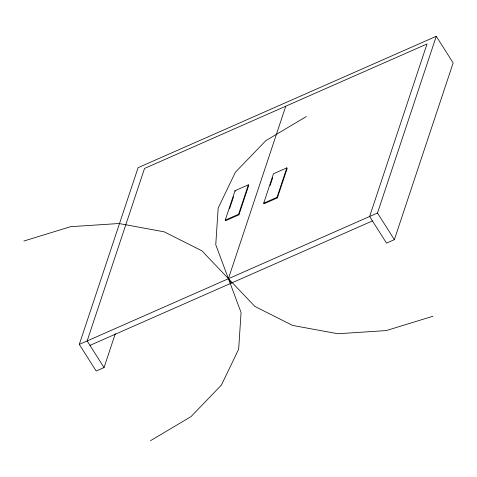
<?xml version="1.0" encoding="UTF-8"?>
<svg xmlns="http://www.w3.org/2000/svg" width="477" height="477" viewBox="0 0 477 477"><rect width="100%" height="100%" fill="white"/><g stroke="black" fill="none" stroke-linecap="round" stroke-linejoin="round"><path stroke-width="0.72" d="M79.301 344.412L138.091 167.683L436.264 36.3L453.15 62.922L394.36 239.651L386.513 243.103L369.627 216.48L427.016 43.962L144.537 168.429L87.148 340.954L104.034 367.576L96.187 371.034L79.301 344.412L377.474 213.028L436.264 36.3M104.034 367.576L115.321 333.638M225.239 220.141L235.036 190.687L248.374 184.814L248.726 185.368L238.929 214.823L225.591 220.696L225.239 220.141L238.578 214.268L248.374 184.814M229.556 208.777L233.521 196.852M285.777 106.198L228.388 278.717L231.202 283.153M263.686 203.202L273.482 173.747L286.826 167.868L287.178 168.423L277.375 197.877L264.037 203.757L263.686 203.202L277.024 197.323L286.826 167.868M270.101 185.523L272.671 177.808M306.329 116.561L265.784 140.679L235.405 172.209L218.168 208.067L215.759 244.737L241.07 312.53L238.661 349.2L221.423 385.058L191.044 416.582L150.499 440.7M89.962 345.39L372.442 220.923M23.85 241.034L70.596 226.688L118.964 223.516L164.219 231.84L201.932 250.83L254.897 306.437L292.61 325.427L337.865 333.745L386.233 330.579L432.979 316.233M377.474 213.028L394.36 239.651M277.024 197.323L277.375 197.877M235.036 190.687L235.388 191.241M238.578 214.268L238.929 214.823"/></g></svg>
